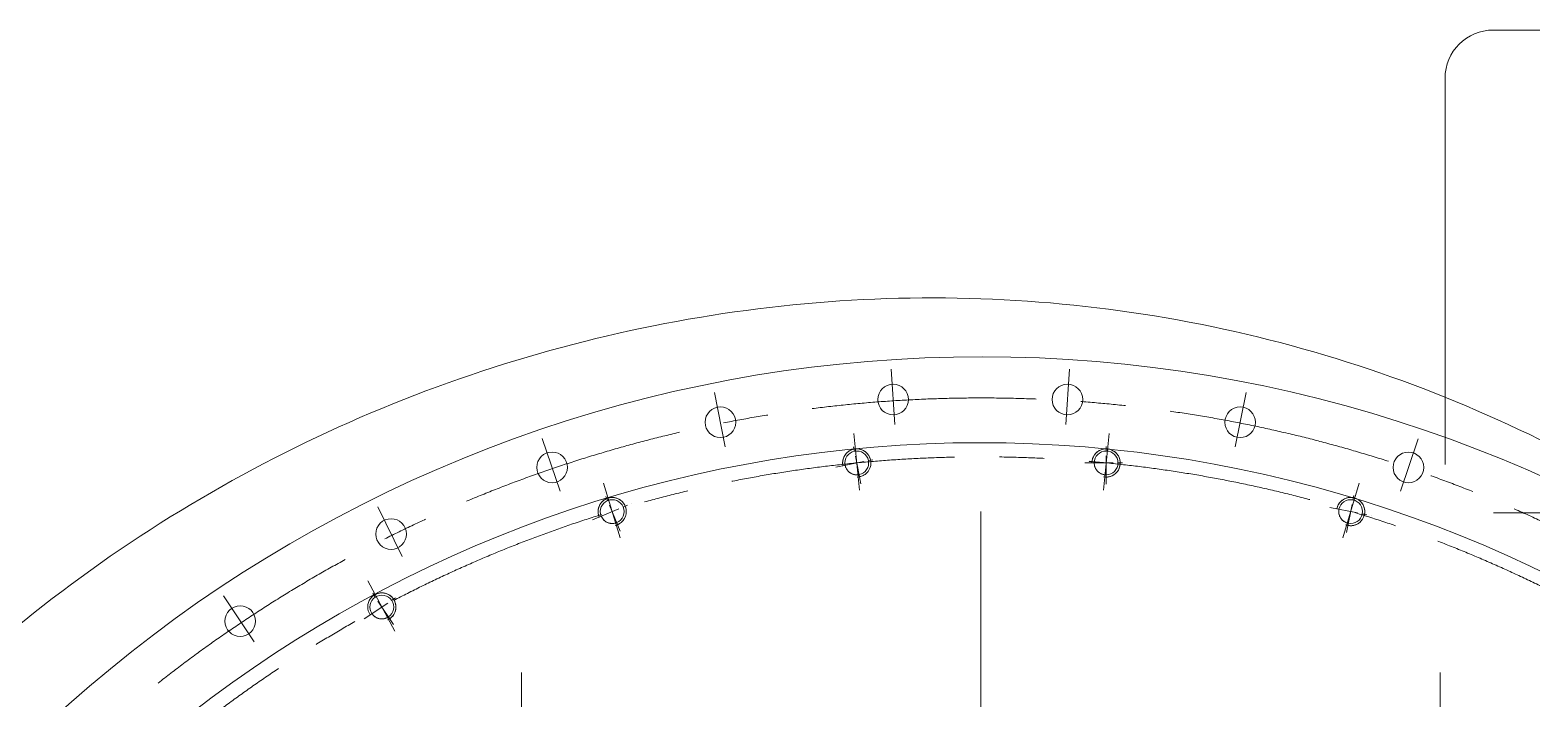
# Model space of a CAD drawing. Header units: millimetres. Extents: x 2 to 671028, y -1 to 511258.
# Drawn here: x 92961 to 109157, y 112115 to 119329 of the extents above; entities that cross this region are included whole.
import ezdxf

# ---------------------------------------------------------------- set-up
doc = ezdxf.new("R2010")
doc.units = ezdxf.units.MM
doc.header["$LTSCALE"] = 25.4
doc.linetypes.add('CENTER', pattern=[50.8, 31.75, -6.35, 6.35, -6.35])
doc.linetypes.add('点画线', pattern=[18, 12, -2, 2, -2])
for name, color, linetype, lineweight in [('CAXA1', 5, 'CENTER', 5), ('中心线层', 5, 'CENTER', 5), ('细实线层', 7, 'Continuous', 5)]:
    doc.layers.add(name, color=color, linetype=linetype, lineweight=lineweight)

msp = doc.modelspace()

# ---------------------------------------------------------------- linework, layer by layer
at = {"color": 7, "lineweight": 5}
for p, q in [((114564.99, 119328.68), (108740.49, 119328.68)), ((108219.79, 114642.38), (108219.79, 118807.98)), ((101723.49, 114670.29), (101723.18, 114662.32)), ((101724.22, 114678.23), (101723.49, 114670.29)), ((101725.37, 114686.13), (101724.22, 114678.23)), ((101726.92, 114693.96), (101725.37, 114686.13)), ((101728.89, 114701.69), (101726.92, 114693.96)), ((101731.25, 114709.31), (101728.89, 114701.69)), ((101734.01, 114716.8), (101731.25, 114709.31)), ((101737.16, 114724.13), (101734.01, 114716.8)), ((101740.69, 114731.28), (101737.16, 114724.13)), ((101744.59, 114738.24), (101740.69, 114731.28)), ((101748.85, 114744.99), (101744.59, 114738.24)), ((101753.45, 114751.51), (101748.85, 114744.99)), ((101758.39, 114757.77), (101753.45, 114751.51)), ((101763.65, 114763.77), (101758.39, 114757.77)), ((101769.22, 114769.49), (101763.65, 114763.77)), ((101775.08, 114774.9), (101769.22, 114769.49)), ((101781.21, 114780), (101775.08, 114774.9)), ((101787.61, 114784.78), (101781.21, 114780)), ((101794.24, 114789.21), (101787.61, 114784.78)), ((101801.1, 114793.29), (101794.24, 114789.21)), ((101808.16, 114797.01), (101801.1, 114793.29)), ((101815.41, 114800.35), (101808.16, 114797.01)), ((101822.82, 114803.3), (101815.41, 114800.35)), ((101830.37, 114805.87), (101822.82, 114803.3)), ((101838.05, 114808.03), (101830.37, 114805.87)), ((101845.83, 114809.79), (101838.05, 114808.03)), ((101853.7, 114811.15), (101845.83, 114809.79)), ((101861.62, 114812.08), (101853.7, 114811.15)), ((101869.58, 114812.6), (101861.62, 114812.08)), ((101877.56, 114812.71), (101869.58, 114812.6)), ((101885.53, 114812.4), (101877.56, 114812.71)), ((101893.48, 114811.67), (101885.53, 114812.4)), ((101901.37, 114810.52), (101893.48, 114811.67)), ((101909.2, 114808.96), (101901.37, 114810.52)), ((101916.93, 114807), (101909.2, 114808.96)), ((101924.55, 114804.63), (101916.93, 114807)), ((101932.04, 114801.87), (101924.55, 114804.63)), ((101939.37, 114798.72), (101932.04, 114801.87)), ((101946.52, 114795.19), (101939.37, 114798.72)), ((101953.49, 114791.3), (101946.52, 114795.19)), ((101960.23, 114787.04), (101953.49, 114791.3)), ((101966.75, 114782.43), (101960.23, 114787.04)), ((101973.02, 114777.49), (101966.75, 114782.43)), ((101979.01, 114772.23), (101973.02, 114777.49)), ((101984.73, 114766.67), (101979.01, 114772.23)), ((101990.14, 114760.81), (101984.73, 114766.67)), ((101995.25, 114754.67), (101990.14, 114760.81)), ((102000.02, 114748.28), (101995.25, 114754.67)), ((102004.45, 114741.65), (102000.02, 114748.28)), ((102008.53, 114734.79), (102004.45, 114741.65)), ((102012.25, 114727.73), (102008.53, 114734.79)), ((102015.59, 114720.48), (102012.25, 114727.73)), ((102018.54, 114713.07), (102015.59, 114720.48)), ((102021.11, 114705.52), (102018.54, 114713.07)), ((102023.28, 114697.84), (102021.11, 114705.52)), ((102025.04, 114690.05), (102023.28, 114697.84)), ((102026.39, 114682.19), (102025.04, 114690.05)), ((102025.04, 114690.05), (102025.04, 114690.05)), ((102027.33, 114674.27), (102026.39, 114682.19)), ((102027.85, 114666.31), (102027.33, 114674.27)), ((104412.81, 114676.25), (104412.18, 114668.3)), ((104413.85, 114684.16), (104412.81, 114676.25)), ((104415.3, 114692.01), (104413.85, 114684.16)), ((104417.16, 114699.77), (104415.3, 114692.01)), ((104419.43, 114707.42), (104417.16, 114699.77)), ((104422.09, 114714.94), (104419.43, 114707.42)), ((104425.15, 114722.31), (104422.09, 114714.94)), ((104428.58, 114729.51), (104425.15, 114722.31)), ((104432.39, 114736.52), (104428.58, 114729.51)), ((104436.56, 114743.33), (104432.39, 114736.52)), ((104441.08, 114749.9), (104436.56, 114743.33)), ((104445.93, 114756.23), (104441.08, 114749.9)), ((104451.12, 114762.3), (104445.93, 114756.23)), ((104456.61, 114768.09), (104451.12, 114762.3)), ((104462.4, 114773.58), (104456.61, 114768.09)), ((104468.46, 114778.76), (104462.4, 114773.58)), ((104474.79, 114783.62), (104468.46, 114778.76)), ((104481.37, 114788.14), (104474.79, 114783.62)), ((104488.17, 114792.3), (104481.37, 114788.14)), ((104495.18, 114796.11), (104488.17, 114792.3)), ((104502.38, 114799.55), (104495.18, 114796.11)), ((104509.76, 114802.6), (104502.38, 114799.55)), ((104517.28, 114805.26), (104509.76, 114802.6)), ((104524.93, 114807.53), (104517.28, 114805.26)), ((104532.69, 114809.39), (104524.93, 114807.53)), ((104540.53, 114810.85), (104532.69, 114809.39)), ((104548.44, 114811.89), (104540.53, 114810.85)), ((104556.39, 114812.51), (104548.44, 114811.89)), ((104564.37, 114812.72), (104556.39, 114812.51)), ((104572.35, 114812.51), (104564.37, 114812.72)), ((104580.3, 114811.89), (104572.35, 114812.51)), ((104588.21, 114810.85), (104580.3, 114811.89)), ((104596.06, 114809.39), (104588.21, 114810.85)), ((104603.81, 114807.53), (104596.06, 114809.39)), ((104611.46, 114805.26), (104603.81, 114807.53)), ((104618.99, 114802.6), (104611.46, 114805.26)), ((104626.36, 114799.55), (104618.99, 114802.6)), ((104633.56, 114796.11), (104626.36, 114799.55)), ((104640.57, 114792.3), (104633.56, 114796.11)), ((104647.37, 114788.14), (104640.57, 114792.3)), ((104653.95, 114783.62), (104647.37, 114788.14)), ((104660.28, 114778.76), (104653.95, 114783.62)), ((104666.35, 114773.58), (104660.28, 114778.76)), ((104672.13, 114768.09), (104666.35, 114773.58)), ((104677.63, 114762.3), (104672.13, 114768.09)), ((104682.81, 114756.23), (104677.63, 114762.3)), ((104687.66, 114749.9), (104682.81, 114756.23)), ((104692.18, 114743.33), (104687.66, 114749.9)), ((104696.35, 114736.52), (104692.18, 114743.33)), ((104700.16, 114729.51), (104696.35, 114736.52)), ((104703.6, 114722.31), (104700.16, 114729.51)), ((104706.65, 114714.94), (104703.6, 114722.31)), ((104709.31, 114707.42), (104706.65, 114714.94)), ((104711.58, 114699.77), (104709.31, 114707.42)), ((104713.44, 114692.01), (104711.58, 114699.77)), ((104714.89, 114684.16), (104713.44, 114692.01)), ((104715.94, 114676.25), (104714.89, 114684.16)), ((104716.56, 114668.3), (104715.94, 114676.25)), ((101723.18, 114662.32), (101723.28, 114654.34)), ((101723.28, 114654.34), (101723.8, 114646.38)), ((101723.8, 114646.38), (101724.74, 114638.45)), ((101724.74, 114638.45), (101726.09, 114630.59)), ((101726.09, 114630.59), (101749.69, 114635.28)), ((101726.09, 114630.59), (101726.09, 114630.59)), ((101749.69, 114635.28), (101749.69, 114635.28)), ((101749.69, 114635.28), (101751.17, 114628.73)), ((101751.17, 114628.73), (101753, 114622.26)), ((101753, 114622.26), (101755.16, 114615.9)), ((101755.16, 114615.9), (101757.65, 114609.66)), ((101757.65, 114609.66), (101760.46, 114603.56)), ((101760.46, 114603.56), (101763.59, 114597.61)), ((101763.59, 114597.61), (101767.02, 114591.84)), ((101767.02, 114591.84), (101770.76, 114586.25)), ((101770.76, 114586.25), (101774.78, 114580.87)), ((101774.78, 114580.87), (101779.07, 114575.7)), ((101779.07, 114575.7), (101783.63, 114570.77)), ((101783.63, 114570.77), (101788.45, 114566.08)), ((101788.45, 114566.08), (101793.5, 114561.65)), ((101793.5, 114561.65), (101798.78, 114557.49)), ((101798.78, 114557.49), (101804.26, 114553.61)), ((101804.26, 114553.61), (101809.94, 114550.03)), ((101809.94, 114550.03), (101815.81, 114546.74)), ((101815.81, 114546.74), (101821.83, 114543.77)), ((101821.83, 114543.77), (101828.01, 114541.12)), ((101828.01, 114541.12), (101834.31, 114538.79)), ((101834.31, 114538.79), (101840.73, 114536.8)), ((101840.73, 114536.8), (101847.24, 114535.15)), ((101847.24, 114535.15), (101853.83, 114533.84)), ((101853.83, 114533.84), (101860.48, 114532.87)), ((101860.48, 114532.87), (101867.17, 114532.26)), ((101867.17, 114532.26), (101873.88, 114531.99)), ((101873.88, 114531.99), (101880.6, 114532.08)), ((101880.6, 114532.08), (101887.31, 114532.52)), ((101887.31, 114532.52), (101893.98, 114533.31)), ((101893.98, 114533.31), (101900.6, 114534.45)), ((101900.6, 114534.45), (101900.6, 114534.45)), ((101900.6, 114534.45), (101905.3, 114510.85)), ((101905.3, 114510.85), (101913.08, 114512.61)), ((101905.3, 114510.85), (101905.3, 114510.85)), ((101913.08, 114512.61), (101920.76, 114514.78)), ((101920.76, 114514.78), (101928.31, 114517.34)), ((101928.31, 114517.34), (101935.72, 114520.3)), ((101935.72, 114520.3), (101942.97, 114523.64)), ((101942.97, 114523.64), (101950.03, 114527.35)), ((101950.03, 114527.35), (101956.89, 114531.43)), ((101956.89, 114531.43), (101963.52, 114535.87)), ((101963.52, 114535.87), (101969.91, 114540.64)), ((101969.91, 114540.64), (101976.05, 114545.74)), ((101976.05, 114545.74), (101981.91, 114551.16)), ((101981.91, 114551.16), (101987.48, 114556.87)), ((101987.48, 114556.87), (101992.74, 114562.87)), ((101992.74, 114562.87), (101997.68, 114569.14)), ((101997.68, 114569.14), (102002.28, 114575.65)), ((102002.28, 114575.65), (102006.54, 114582.4)), ((102006.54, 114582.4), (102010.44, 114589.36)), ((102010.44, 114589.36), (102013.97, 114596.52)), ((102013.97, 114596.52), (102017.12, 114603.85)), ((102017.12, 114603.85), (102019.88, 114611.33)), ((102019.88, 114611.33), (102022.24, 114618.95)), ((102022.24, 114618.95), (102024.21, 114626.69)), ((102024.21, 114626.69), (102025.76, 114634.51)), ((102025.76, 114634.51), (102026.91, 114642.41)), ((102026.91, 114642.41), (102027.64, 114650.35)), ((102027.64, 114650.35), (102027.95, 114658.33)), ((102027.95, 114658.33), (102027.85, 114666.31)), ((104412.18, 114668.3), (104411.97, 114660.32)), ((104411.97, 114660.32), (104411.97, 114660.32)), ((104411.97, 114660.32), (104436.03, 114660.32)), ((104436.03, 114660.32), (104436.03, 114660.32)), ((104436.03, 114660.32), (104436.21, 114653.61)), ((104436.21, 114653.61), (104436.73, 114646.91)), ((104436.73, 114646.91), (104437.61, 114640.25)), ((104437.61, 114640.25), (104438.83, 114633.64)), ((104438.83, 114633.64), (104440.4, 114627.11)), ((104440.4, 114627.11), (104442.31, 114620.66)), ((104442.31, 114620.66), (104444.55, 114614.33)), ((104444.55, 114614.33), (104447.13, 114608.12)), ((104447.13, 114608.12), (104450.02, 114602.06)), ((104450.02, 114602.06), (104453.22, 114596.15)), ((104453.22, 114596.15), (104456.74, 114590.42)), ((104456.74, 114590.42), (104460.54, 114584.89)), ((104460.54, 114584.89), (104464.63, 114579.55)), ((104464.63, 114579.55), (104469, 114574.45)), ((104469, 114574.45), (104473.62, 114569.57)), ((104473.62, 114569.57), (104478.49, 114564.95)), ((104478.49, 114564.95), (104483.6, 114560.58)), ((104483.6, 114560.58), (104488.93, 114556.49)), ((104488.93, 114556.49), (104494.47, 114552.69)), ((104494.47, 114552.69), (104500.2, 114549.18)), ((104500.2, 114549.18), (104506.11, 114545.97)), ((104506.11, 114545.97), (104512.17, 114543.08)), ((104512.17, 114543.08), (104518.38, 114540.51)), ((104518.38, 114540.51), (104524.71, 114538.26)), ((104524.71, 114538.26), (104531.15, 114536.35)), ((104531.15, 114536.35), (104537.69, 114534.79)), ((104537.69, 114534.79), (104544.29, 114533.56)), ((104544.29, 114533.56), (104550.96, 114532.68)), ((104550.96, 114532.68), (104557.65, 114532.16)), ((104557.65, 114532.16), (104564.37, 114531.98)), ((104564.37, 114531.98), (104564.37, 114531.98)), ((104564.37, 114531.98), (104564.37, 114507.92)), ((104564.37, 114507.92), (104572.35, 114508.13)), ((104564.37, 114507.92), (104564.37, 114507.92)), ((104572.35, 114508.13), (104580.3, 114508.76)), ((104580.3, 114508.76), (104588.21, 114509.8)), ((104588.21, 114509.8), (104596.06, 114511.25)), ((104596.06, 114511.25), (104603.81, 114513.12)), ((104603.81, 114513.12), (104611.46, 114515.38)), ((104611.46, 114515.38), (104618.99, 114518.04)), ((104618.99, 114518.04), (104626.36, 114521.1)), ((104626.36, 114521.1), (104633.56, 114524.53)), ((104633.56, 114524.53), (104640.57, 114528.34)), ((104640.57, 114528.34), (104647.37, 114532.51)), ((104647.37, 114532.51), (104653.95, 114537.03)), ((104653.95, 114537.03), (104660.28, 114541.89)), ((104660.28, 114541.89), (104666.35, 114547.07)), ((104666.35, 114547.07), (104672.13, 114552.56)), ((104672.13, 114552.56), (104677.63, 114558.35)), ((104677.63, 114558.35), (104682.81, 114564.41)), ((104682.81, 114564.41), (104687.66, 114570.74)), ((104687.66, 114570.74), (104692.18, 114577.32)), ((104692.18, 114577.32), (104696.35, 114584.12)), ((104696.35, 114584.12), (104700.16, 114591.13)), ((104700.16, 114591.13), (104703.6, 114598.34)), ((104703.6, 114598.34), (104706.65, 114605.71)), ((104706.65, 114605.71), (104709.31, 114613.23)), ((104709.31, 114613.23), (104711.58, 114620.88)), ((104711.58, 114620.88), (104713.44, 114628.64)), ((104713.44, 114628.64), (104714.89, 114636.48)), ((104714.89, 114636.48), (104715.94, 114644.39)), ((104715.94, 114644.39), (104716.56, 114652.35)), ((104716.77, 114660.32), (104716.56, 114668.3)), ((104716.56, 114652.35), (104716.77, 114660.32)), ((104716.77, 114660.32), (104716.77, 114660.32)), ((99094.76, 114186.63), (99092.3, 114179.05)), ((99097.62, 114194.08), (99094.76, 114186.63)), ((99100.87, 114201.37), (99097.62, 114194.08)), ((99104.49, 114208.48), (99100.87, 114201.37)), ((99108.48, 114215.39), (99104.49, 114208.48)), ((99112.83, 114222.08), (99108.48, 114215.39)), ((99117.52, 114228.54), (99112.83, 114222.08)), ((99122.54, 114234.74), (99117.52, 114228.54)), ((99127.88, 114240.67), (99122.54, 114234.74)), ((99133.52, 114246.31), (99127.88, 114240.67)), ((99139.45, 114251.65), (99133.52, 114246.31)), ((99145.65, 114256.67), (99139.45, 114251.65)), ((99152.1, 114261.36), (99145.65, 114256.67)), ((99158.79, 114265.7), (99152.1, 114261.36)), ((99165.7, 114269.69), (99158.79, 114265.7)), ((99172.81, 114273.32), (99165.7, 114269.69)), ((99180.1, 114276.56), (99172.81, 114273.32)), ((99187.55, 114279.42), (99180.1, 114276.56)), ((99195.14, 114281.89), (99187.55, 114279.42)), ((99202.85, 114283.95), (99195.14, 114281.89)), ((99210.65, 114285.61), (99202.85, 114283.95)), ((99218.53, 114286.86), (99210.65, 114285.61)), ((99226.47, 114287.69), (99218.53, 114286.86)), ((99234.43, 114288.11), (99226.47, 114287.69)), ((99242.41, 114288.11), (99234.43, 114288.11)), ((99250.38, 114287.69), (99242.41, 114288.11)), ((99258.32, 114286.86), (99250.38, 114287.69)), ((99266.2, 114285.61), (99258.32, 114286.86)), ((99274, 114283.95), (99266.2, 114285.61)), ((99281.71, 114281.89), (99274, 114283.95)), ((99289.3, 114279.42), (99281.71, 114281.89)), ((99296.74, 114276.56), (99289.3, 114279.42)), ((99304.03, 114273.32), (99296.74, 114276.56)), ((99311.14, 114269.69), (99304.03, 114273.32)), ((99318.05, 114265.7), (99311.14, 114269.69)), ((99324.74, 114261.36), (99318.05, 114265.7)), ((99331.2, 114256.67), (99324.74, 114261.36)), ((99337.4, 114251.65), (99331.2, 114256.67)), ((99343.33, 114246.31), (99337.4, 114251.65)), ((99348.97, 114240.67), (99343.33, 114246.31)), ((99354.31, 114234.74), (99348.97, 114240.67)), ((99359.33, 114228.54), (99354.31, 114234.74)), ((99364.02, 114222.08), (99359.33, 114228.54)), ((99368.37, 114215.39), (99364.02, 114222.08)), ((99372.35, 114208.48), (99368.37, 114215.39)), ((99375.98, 114201.37), (99372.35, 114208.48)), ((99379.22, 114194.08), (99375.98, 114201.37)), ((99382.08, 114186.63), (99379.22, 114194.08)), ((99379.22, 114194.08), (99379.22, 114194.08)), ((99384.55, 114179.05), (99382.08, 114186.63)), ((107058.53, 114188.51), (107055.97, 114180.96)), ((107061.49, 114195.92), (107058.53, 114188.51)), ((107064.83, 114203.17), (107061.49, 114195.92)), ((107068.54, 114210.23), (107064.83, 114203.17)), ((107072.62, 114217.08), (107068.54, 114210.23)), ((107077.06, 114223.72), (107072.62, 114217.08)), ((107081.83, 114230.11), (107077.06, 114223.72)), ((107086.93, 114236.25), (107081.83, 114230.11)), ((107092.35, 114242.11), (107086.93, 114236.25)), ((107098.06, 114247.67), (107092.35, 114242.11)), ((107104.06, 114252.93), (107098.06, 114247.67)), ((107110.33, 114257.87), (107104.06, 114252.93)), ((107116.84, 114262.48), (107110.33, 114257.87)), ((107123.59, 114266.74), (107116.84, 114262.48)), ((107130.55, 114270.63), (107123.59, 114266.74)), ((107137.71, 114274.16), (107130.55, 114270.63)), ((107145.04, 114277.31), (107137.71, 114274.16)), ((107152.52, 114280.07), (107145.04, 114277.31)), ((107160.14, 114282.44), (107152.52, 114280.07)), ((107167.88, 114284.4), (107160.14, 114282.44)), ((107175.7, 114285.96), (107167.88, 114284.4)), ((107183.6, 114287.11), (107175.7, 114285.96)), ((107191.54, 114287.84), (107183.6, 114287.11)), ((107199.52, 114288.15), (107191.54, 114287.84)), ((107207.5, 114288.04), (107199.52, 114288.15)), ((107215.46, 114287.52), (107207.5, 114288.04)), ((107223.38, 114286.59), (107215.46, 114287.52)), ((107231.24, 114285.23), (107223.38, 114286.59)), ((107239.03, 114283.47), (107231.24, 114285.23)), ((107246.71, 114281.31), (107239.03, 114283.47)), ((107254.26, 114278.74), (107246.71, 114281.31)), ((107261.67, 114275.79), (107254.26, 114278.74)), ((107268.92, 114272.45), (107261.67, 114275.79)), ((107275.98, 114268.73), (107268.92, 114272.45)), ((107282.84, 114264.65), (107275.98, 114268.73)), ((107289.47, 114260.22), (107282.84, 114264.65)), ((107295.86, 114255.44), (107289.47, 114260.22)), ((107302, 114250.34), (107295.86, 114255.44)), ((107307.86, 114244.93), (107302, 114250.34)), ((107313.42, 114239.21), (107307.86, 114244.93)), ((107318.68, 114233.21), (107313.42, 114239.21)), ((107323.62, 114226.95), (107318.68, 114233.21)), ((107328.23, 114220.43), (107323.62, 114226.95)), ((107332.49, 114213.68), (107328.23, 114220.43)), ((107336.38, 114206.72), (107332.49, 114213.68)), ((107339.91, 114199.57), (107336.38, 114206.72)), ((107343.06, 114192.24), (107339.91, 114199.57)), ((107345.82, 114184.75), (107343.06, 114192.24)), ((107348.19, 114177.13), (107345.82, 114184.75)), ((99086.49, 114147.72), (99086.08, 114139.75)), ((99086.08, 114139.75), (99086.08, 114131.77)), ((99086.08, 114131.77), (99086.49, 114123.8)), ((99087.33, 114155.65), (99086.49, 114147.72)), ((99086.49, 114123.8), (99087.33, 114115.87)), ((99088.57, 114163.53), (99087.33, 114155.65)), ((99087.33, 114115.87), (99088.57, 114107.99)), ((99090.23, 114171.34), (99088.57, 114163.53)), ((99088.57, 114107.99), (99090.23, 114100.19)), ((99092.3, 114179.05), (99090.23, 114171.34)), ((99090.23, 114100.19), (99092.3, 114092.48)), ((99092.3, 114092.48), (99094.76, 114084.89)), ((99094.76, 114084.89), (99097.62, 114077.44)), ((99097.62, 114077.44), (99119.85, 114086.65)), ((99097.62, 114077.44), (99097.62, 114077.44)), ((99119.85, 114086.65), (99119.85, 114086.65)), ((99119.85, 114086.65), (99122.58, 114080.51)), ((99122.58, 114080.51), (99125.64, 114074.52)), ((99125.64, 114074.52), (99128.99, 114068.7)), ((99128.99, 114068.7), (99132.65, 114063.07)), ((99132.65, 114063.07), (99136.6, 114057.63)), ((99136.6, 114057.63), (99140.83, 114052.41)), ((99140.83, 114052.41), (99145.33, 114047.42)), ((99145.33, 114047.42), (99150.08, 114042.67)), ((99150.08, 114042.67), (99155.07, 114038.17)), ((99155.07, 114038.17), (99160.29, 114033.94)), ((99160.29, 114033.94), (99165.73, 114029.99)), ((99165.73, 114029.99), (99171.37, 114026.33)), ((99171.37, 114026.33), (99177.18, 114022.97)), ((99177.18, 114022.97), (99183.17, 114019.92)), ((99337.4, 114019.88), (99343.33, 114025.22)), ((99343.33, 114025.22), (99348.97, 114030.86)), ((99348.97, 114030.86), (99354.31, 114036.79)), ((99354.31, 114036.79), (99359.33, 114042.99)), ((99359.33, 114042.99), (99364.02, 114049.44)), ((99364.02, 114049.44), (99368.37, 114056.13)), ((99368.37, 114056.13), (99372.35, 114063.04)), ((99372.35, 114063.04), (99375.98, 114070.15)), ((99375.98, 114070.15), (99379.22, 114077.44)), ((99379.22, 114077.44), (99382.08, 114084.89)), ((99382.08, 114084.89), (99384.55, 114092.48)), ((99386.61, 114171.34), (99384.55, 114179.05)), ((99384.55, 114092.48), (99386.61, 114100.19)), ((99388.27, 114163.53), (99386.61, 114171.34)), ((99386.61, 114100.19), (99388.27, 114107.99)), ((99389.52, 114155.65), (99388.27, 114163.53)), ((99388.27, 114107.99), (99389.52, 114115.87)), ((99390.35, 114147.72), (99389.52, 114155.65)), ((99389.52, 114115.87), (99390.35, 114123.8)), ((99390.77, 114139.75), (99390.35, 114147.72)), ((99390.35, 114123.8), (99390.77, 114131.77)), ((99390.77, 114131.77), (99390.77, 114139.75)), ((107053.8, 114173.28), (107052.04, 114165.49)), ((107052.04, 114165.49), (107052.04, 114165.49)), ((107052.04, 114165.49), (107075.64, 114160.8)), ((107055.97, 114180.96), (107053.8, 114173.28)), ((107073.27, 114140.8), (107073.18, 114134.08)), ((107073.18, 114134.08), (107073.45, 114127.37)), ((107073.71, 114147.51), (107073.27, 114140.8)), ((107073.45, 114127.37), (107074.06, 114120.68)), ((107074.5, 114154.18), (107073.71, 114147.51)), ((107074.06, 114120.68), (107075.03, 114114.03)), ((107075.64, 114160.8), (107074.5, 114154.18)), ((107075.03, 114114.03), (107076.34, 114107.44)), ((107075.64, 114160.8), (107075.64, 114160.8)), ((107076.34, 114107.44), (107077.99, 114100.93)), ((107077.99, 114100.93), (107079.98, 114094.51)), ((107079.98, 114094.51), (107082.31, 114088.2)), ((107082.31, 114088.2), (107084.96, 114082.03)), ((107084.96, 114082.03), (107087.93, 114076)), ((107087.93, 114076), (107091.22, 114070.14)), ((107091.22, 114070.14), (107094.8, 114064.46)), ((107094.8, 114064.46), (107098.68, 114058.97)), ((107098.68, 114058.97), (107102.84, 114053.7)), ((107102.84, 114053.7), (107107.27, 114048.64)), ((107107.27, 114048.64), (107111.96, 114043.83)), ((107111.96, 114043.83), (107116.89, 114039.27)), ((107116.89, 114039.27), (107122.06, 114034.97)), ((107122.06, 114034.97), (107127.44, 114030.95)), ((107127.44, 114030.95), (107133.03, 114027.22)), ((107133.03, 114027.22), (107138.8, 114023.79)), ((107138.8, 114023.79), (107144.75, 114020.66)), ((107144.75, 114020.66), (107150.85, 114017.84)), ((107298.96, 114018.59), (107304.96, 114023.85)), ((107304.96, 114023.85), (107310.68, 114029.42)), ((107310.68, 114029.42), (107316.09, 114035.28)), ((107316.09, 114035.28), (107321.19, 114041.41)), ((107321.19, 114041.41), (107325.97, 114047.81)), ((107325.97, 114047.81), (107330.4, 114054.44)), ((107330.4, 114054.44), (107334.48, 114061.3)), ((107334.48, 114061.3), (107338.2, 114068.36)), ((107338.2, 114068.36), (107341.54, 114075.6)), ((107341.54, 114075.6), (107344.49, 114083.01)), ((107344.49, 114083.01), (107347.06, 114090.57)), ((107347.06, 114090.57), (107349.22, 114098.25)), ((107350.15, 114169.4), (107348.19, 114177.13)), ((107349.22, 114098.25), (107350.98, 114106.03)), ((107351.71, 114161.57), (107350.15, 114169.4)), ((107350.98, 114106.03), (107352.34, 114113.89)), ((107350.98, 114106.03), (107350.98, 114106.03)), ((107352.86, 114153.67), (107351.71, 114161.57)), ((107352.34, 114113.89), (107353.27, 114121.82)), ((107353.59, 114145.73), (107352.86, 114153.67)), ((107353.27, 114121.82), (107353.79, 114129.78)), ((107353.9, 114137.76), (107353.59, 114145.73)), ((107353.79, 114129.78), (107353.9, 114137.76)), ((114564.99, 114121.68), (108740.49, 114121.68)), ((99183.17, 114019.92), (99189.31, 114017.19)), ((99189.31, 114017.19), (99195.58, 114014.78)), ((99195.58, 114014.78), (99201.97, 114012.71)), ((99201.97, 114012.71), (99208.46, 114010.97)), ((99208.46, 114010.97), (99215.03, 114009.57)), ((99215.03, 114009.57), (99221.67, 114008.52)), ((99221.67, 114008.52), (99228.35, 114007.82)), ((99228.35, 114007.82), (99235.06, 114007.47)), ((99235.06, 114007.47), (99241.78, 114007.47)), ((99241.78, 114007.47), (99248.49, 114007.82)), ((99248.49, 114007.82), (99255.17, 114008.52)), ((99255.17, 114008.52), (99261.81, 114009.57)), ((99261.81, 114009.57), (99268.38, 114010.97)), ((99268.38, 114010.97), (99274.87, 114012.71)), ((99274.87, 114012.71), (99281.26, 114014.78)), ((99281.26, 114014.78), (99287.54, 114017.19)), ((99287.54, 114017.19), (99287.54, 114017.19)), ((99287.54, 114017.19), (99296.74, 113994.96)), ((99296.74, 113994.96), (99304.03, 113998.21)), ((99296.74, 113994.96), (99296.74, 113994.96)), ((99304.03, 113998.21), (99311.14, 114001.83)), ((99311.14, 114001.83), (99318.05, 114005.82)), ((99318.05, 114005.82), (99324.74, 114010.17)), ((99324.74, 114010.17), (99331.2, 114014.86)), ((99331.2, 114014.86), (99337.4, 114019.88)), ((107150.85, 114017.84), (107157.09, 114015.35)), ((107157.09, 114015.35), (107163.45, 114013.19)), ((107163.45, 114013.19), (107169.92, 114011.37)), ((107169.92, 114011.37), (107176.47, 114009.89)), ((107176.47, 114009.89), (107171.78, 113986.29)), ((107171.78, 113986.29), (107171.78, 113986.29)), ((107171.78, 113986.29), (107179.64, 113984.94)), ((107176.47, 114009.89), (107176.47, 114009.89)), ((107179.64, 113984.94), (107187.57, 113984)), ((107187.57, 113984), (107195.53, 113983.48)), ((107195.53, 113983.48), (107203.51, 113983.38)), ((107203.51, 113983.38), (107211.48, 113983.69)), ((107211.48, 113983.69), (107219.42, 113984.42)), ((107219.42, 113984.42), (107227.32, 113985.56)), ((107227.32, 113985.56), (107235.15, 113987.12)), ((107235.15, 113987.12), (107242.88, 113989.08)), ((107242.88, 113989.08), (107250.5, 113991.45)), ((107250.5, 113991.45), (107257.99, 113994.21)), ((107257.99, 113994.21), (107265.32, 113997.36)), ((107265.32, 113997.36), (107272.47, 114000.89)), ((107272.47, 114000.89), (107279.43, 114004.79)), ((107279.43, 114004.79), (107286.18, 114009.05)), ((107286.18, 114009.05), (107292.7, 114013.65)), ((107292.7, 114013.65), (107298.96, 114018.59)), ((96645.13, 113213.14), (96639.71, 113207.28)), ((96650.84, 113218.71), (96645.13, 113213.14)), ((96656.84, 113223.97), (96650.84, 113218.71)), ((96663.11, 113228.91), (96656.84, 113223.97)), ((96669.62, 113233.52), (96663.11, 113228.91)), ((96676.37, 113237.77), (96669.62, 113233.52)), ((96683.33, 113241.67), (96676.37, 113237.77)), ((96690.49, 113245.2), (96683.33, 113241.67)), ((96697.82, 113248.35), (96690.49, 113245.2)), ((96705.3, 113251.11), (96697.82, 113248.35)), ((96712.92, 113253.48), (96705.3, 113251.11)), ((96720.66, 113255.44), (96712.92, 113253.48)), ((96728.48, 113257), (96720.66, 113255.44)), ((96736.38, 113258.14), (96728.48, 113257)), ((96744.32, 113258.87), (96736.38, 113258.14)), ((96752.3, 113259.19), (96744.32, 113258.87)), ((96760.27, 113259.08), (96752.3, 113259.19)), ((96768.23, 113258.56), (96760.27, 113259.08)), ((96776.16, 113257.62), (96768.23, 113258.56)), ((96784.02, 113256.27), (96776.16, 113257.62)), ((96791.8, 113254.51), (96784.02, 113256.27)), ((96799.48, 113252.35), (96791.8, 113254.51)), ((96807.04, 113249.78), (96799.48, 113252.35)), ((96814.45, 113246.82), (96807.04, 113249.78)), ((96821.69, 113243.48), (96814.45, 113246.82)), ((96828.76, 113239.77), (96821.69, 113243.48)), ((96835.61, 113235.69), (96828.76, 113239.77)), ((96842.25, 113231.26), (96835.61, 113235.69)), ((96848.64, 113226.48), (96842.25, 113231.26)), ((96854.77, 113221.38), (96848.64, 113226.48)), ((96860.63, 113215.96), (96854.77, 113221.38)), ((96866.2, 113210.25), (96860.63, 113215.96)), ((96602.01, 113112.78), (96601.9, 113104.81)), ((96601.9, 113104.81), (96602.22, 113096.83)), ((96602.53, 113120.75), (96602.01, 113112.78)), ((96602.22, 113096.83), (96602.95, 113088.89)), ((96603.47, 113128.67), (96602.53, 113120.75)), ((96602.95, 113088.89), (96604.09, 113080.99)), ((96604.82, 113136.53), (96603.47, 113128.67)), ((96604.09, 113080.99), (96605.65, 113073.17)), ((96606.58, 113144.31), (96604.82, 113136.53)), ((96605.65, 113073.17), (96607.61, 113065.43)), ((96608.74, 113151.99), (96606.58, 113144.31)), ((96607.61, 113065.43), (96609.98, 113057.81)), ((96611.31, 113159.55), (96608.74, 113151.99)), ((96609.98, 113057.81), (96612.74, 113050.33)), ((96614.27, 113166.96), (96611.31, 113159.55)), ((96612.74, 113050.33), (96615.89, 113043)), ((96617.61, 113174.21), (96614.27, 113166.96)), ((96621.32, 113181.27), (96617.61, 113174.21)), ((96625.4, 113188.12), (96621.32, 113181.27)), ((96629.83, 113194.76), (96625.4, 113188.12)), ((96634.61, 113201.15), (96629.83, 113194.76)), ((96639.71, 113207.28), (96634.61, 113201.15)), ((96871.46, 113204.25), (96866.2, 113210.25)), ((96876.4, 113197.99), (96871.46, 113204.25)), ((96881.01, 113191.47), (96876.4, 113197.99)), ((96885.26, 113184.72), (96881.01, 113191.47)), ((96881.01, 113191.47), (96881.01, 113191.47)), ((96889.16, 113177.76), (96885.26, 113184.72)), ((96892.69, 113170.6), (96889.16, 113177.76)), ((96895.84, 113163.27), (96892.69, 113170.6)), ((96894.31, 113046.64), (96897.27, 113054.05)), ((96898.6, 113155.79), (96895.84, 113163.27)), ((96897.27, 113054.05), (96899.84, 113061.61)), ((96900.97, 113148.17), (96898.6, 113155.79)), ((96899.84, 113061.61), (96902, 113069.29)), ((96902.93, 113140.43), (96900.97, 113148.17)), ((96902, 113069.29), (96903.76, 113077.07)), ((96904.49, 113132.61), (96902.93, 113140.43)), ((96903.76, 113077.07), (96905.11, 113084.93)), ((96905.63, 113124.71), (96904.49, 113132.61)), ((96905.11, 113084.93), (96906.05, 113092.86)), ((96906.36, 113116.77), (96905.63, 113124.71)), ((96906.05, 113092.86), (96906.57, 113100.82)), ((96906.68, 113108.8), (96906.36, 113116.77)), ((96906.57, 113100.82), (96906.68, 113108.8)), ((96615.89, 113043), (96619.42, 113035.84)), ((96619.42, 113035.84), (96623.32, 113028.88)), ((96623.32, 113028.88), (96627.57, 113022.13)), ((96627.57, 113022.13), (96647.58, 113035.5)), ((96627.57, 113022.13), (96627.57, 113022.13)), ((96647.58, 113035.5), (96647.58, 113035.5)), ((96647.58, 113035.5), (96651.46, 113030.01)), ((96651.46, 113030.01), (96655.62, 113024.73)), ((96655.62, 113024.73), (96660.05, 113019.68)), ((96660.05, 113019.68), (96664.74, 113014.87)), ((96664.74, 113014.87), (96669.67, 113010.31)), ((96669.67, 113010.31), (96674.84, 113006.01)), ((96674.84, 113006.01), (96680.22, 113001.99)), ((96680.22, 113001.99), (96685.81, 112998.26)), ((96685.81, 112998.26), (96691.58, 112994.82)), ((96691.58, 112994.82), (96697.53, 112991.7)), ((96697.53, 112991.7), (96703.63, 112988.88)), ((96703.63, 112988.88), (96709.87, 112986.39)), ((96709.87, 112986.39), (96716.23, 112984.23)), ((96716.23, 112984.23), (96722.7, 112982.41)), ((96722.7, 112982.41), (96729.25, 112980.93)), ((96729.25, 112980.93), (96735.87, 112979.79)), ((96735.87, 112979.79), (96742.55, 112979)), ((96742.55, 112979), (96749.25, 112978.56)), ((96749.25, 112978.56), (96755.97, 112978.47)), ((96755.97, 112978.47), (96762.68, 112978.73)), ((96762.68, 112978.73), (96769.37, 112979.35)), ((96769.37, 112979.35), (96776.02, 112980.31)), ((96776.02, 112980.31), (96782.61, 112981.62)), ((96782.61, 112981.62), (96789.13, 112983.28)), ((96789.13, 112983.28), (96795.54, 112985.27)), ((96795.54, 112985.27), (96801.85, 112987.6)), ((96801.85, 112987.6), (96808.02, 112990.25)), ((96808.02, 112990.25), (96814.05, 112993.22)), ((96814.05, 112993.22), (96819.91, 112996.5)), ((96819.91, 112996.5), (96825.59, 113000.09)), ((96825.59, 113000.09), (96825.59, 113000.09)), ((96825.59, 113000.09), (96838.96, 112980.08)), ((96838.96, 112980.08), (96845.47, 112984.69)), ((96838.96, 112980.08), (96838.96, 112980.08)), ((96845.47, 112984.69), (96851.74, 112989.63)), ((96851.74, 112989.63), (96857.74, 112994.89)), ((96857.74, 112994.89), (96863.45, 113000.46)), ((96863.45, 113000.46), (96868.87, 113006.32)), ((96868.87, 113006.32), (96873.97, 113012.45)), ((96873.97, 113012.45), (96878.75, 113018.84)), ((96878.75, 113018.84), (96883.18, 113025.48)), ((96883.18, 113025.48), (96887.26, 113032.33)), ((96887.26, 113032.33), (96890.97, 113039.4)), ((96890.97, 113039.4), (96894.31, 113046.64))]:
    msp.add_line(p, q, dxfattribs=at)
for centre, radius in [((102267.9, 115344.11), 165.1), ((104146.86, 115343.99), 165.1), ((100405, 115098.97), 165.1), ((106009.73, 115098.63), 165.1), ((98590.04, 114612.77), 165.1), ((101875.56, 114660.32), 128.34), ((104564.37, 114660.32), 128.34), ((107824.63, 114612.2), 165.1), ((99238.42, 114135.76), 128.34), ((107201.51, 114135.76), 128.34), ((96854.06, 113893.83), 165.1), ((96754.29, 113106.8), 128.34), ((95226.78, 112954.45), 165.1)]:
    msp.add_circle(centre, radius, dxfattribs=at)
for centre, radius, start, end in [((108740.49, 118807.98), 520.7, 90, 180), ((103219.97, 101010.37), 14795.5, 301.355793, 238.585014), ((103206.5, 101010.37), 13868.4, 303.508424, 236.55604)]:
    msp.add_arc(centre, radius, start, end, dxfattribs=at)
msp.add_open_spline([(113756.06, 111546.46), (112864.76, 112500.68), (110828.57, 114210.56), (107205.9, 115926.71), (103206.46, 116616.51), (99134.75, 116199.62), (95271.92, 114747.14), (91886.62, 112322.04), (89225.21, 109071.49), (87483.93, 105213.15), (86756.39, 100999.07), (87250.69, 96719.95), (88797.38, 92676.33), (91368.61, 89151.74), (94783.64, 86393.33), (98824.37, 84605.58), (103217.92, 83906.81), (107669.52, 84391.84), (111873.72, 86012.49), (115532.96, 88690.99), (118399.43, 92241.38), (120258.47, 96440.21), (120722.94, 99481.24), (120765.24, 101003.64)], degree=3, knots=[0, 0, 0, 0, 6187.66602572, 12450.35545818, 18783.77638031, 25175.55398045, 31622.06567916, 38124.71359482, 44683.23785819, 51298.55092183, 57973.87072775, 64697.01929391, 71462.74865718, 78273.50179554, 85129.27889684, 92030.08014528, 98977.28584344, 105969.70115191, 113006.62299906, 120087.95118565, 127214.49594475, 134386.49284868, 141603.66326616, 141603.66326616, 141603.66326616, 141603.66326616], dxfattribs=at)
at = {"layer": 'CAXA1', "linetype": 'CENTER', "lineweight": 5, "ltscale": 3}
for p, q in [((102285.53, 115075.19), (102246.51, 115670.54)), ((104129.23, 115075.07), (104168.25, 115670.42)), ((100457.58, 114834.65), (100341.18, 115419.81)), ((105957.15, 114834.31), (106073.55, 115419.47)), ((98676.67, 114357.58), (98484.89, 114922.54)), ((101904.47, 114366.8), (101844.17, 114979.07)), ((104535.46, 114366.8), (104595.76, 114979.07)), ((107738.01, 114357.01), (107929.79, 114921.97)), ((99324.04, 113853.52), (99145.45, 114442.26)), ((107115.89, 113853.52), (107294.49, 114442.26)), ((96973.26, 113652.13), (96709.38, 114187.22)), ((103213.23, 114137.93), (103213.23, 81888.72)), ((96893.33, 112846.68), (96603.31, 113389.27)), ((95376.5, 112730.37), (95045.04, 113226.45)), ((98260.23, 112402.23), (98260.23, 109069.55)), ((108166.23, 112402.23), (108166.23, 109069.55))]:
    msp.add_line(p, q, dxfattribs=at)
for radius in [14351, 13716]:
    msp.add_circle((103219.97, 101010.37), radius, dxfattribs=at)
at = {"layer": '中心线层', "color": 7, "linetype": '点画线', "lineweight": 5}
for p, q in [((101920.16, 114436.11), (101830.97, 114884.53)), ((104564.37, 114431.72), (104564.37, 114888.92)), ((101651.36, 114615.72), (102099.77, 114704.92)), ((104335.77, 114660.32), (104792.97, 114660.32)), ((99325.9, 113924.56), (99150.94, 114346.96)), ((107156.91, 113911.55), (107246.11, 114359.97)), ((99027.22, 114048.28), (99449.62, 114223.24)), ((106977.3, 114180.36), (107425.72, 114091.16)), ((96564.22, 112979.8), (96944.36, 113233.8)), ((96881.29, 112916.73), (96627.29, 113296.87))]:
    msp.add_line(p, q, dxfattribs=at)
at = {"layer": '细实线层', "color": 7, "lineweight": 5}
for centre, start, end in [((101875.56, 114660.32), 271.25, 191.25), ((104564.37, 114660.32), 260, 180), ((99238.42, 114135.76), 282.5, 202.5), ((107201.51, 114135.76), 248.75, 168.75), ((96754.29, 113106.8), 293.75, 213.75)]:
    msp.add_arc(centre, 152.4, start, end, dxfattribs=at)

doc.saveas('drawing.dxf')
